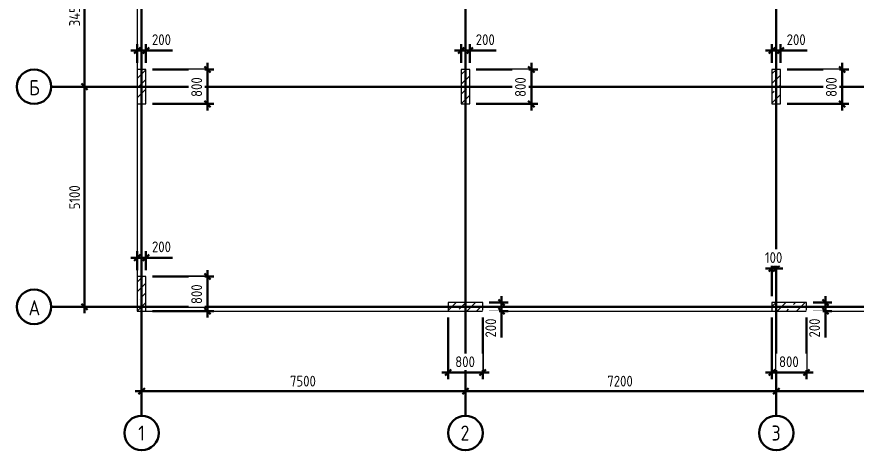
# Model space of a CAD drawing. Header units: millimetres. Extents: x -3720 to 34496, y -3324 to 17085.
# Drawn here: x -2891 to 16550, y -3324 to 6720 of the extents above; entities that cross this region are included whole.
import ezdxf

# ---------------------------------------------------------------- set-up
doc = ezdxf.new("R2010")
doc.units = ezdxf.units.MM
doc.linetypes.add('ADSK_Линия сетки', pattern=[25, 20, -2.5, 0, -2.5])
for name, color, linetype, lineweight in [('A-ANNO-DIMS', 7, 'Continuous', 30), ('A-ANNO-DIMS-100', 7, 'Continuous', 30), ('S-COLS', 7, 'Continuous', 9), ('S-GRID', 7, 'Continuous', 30), ('S-GRID-IDEN', 7, 'Continuous', 30)]:
    doc.layers.add(name, color=color, linetype=linetype, lineweight=lineweight)
doc.layers.add('A-FLOR', color=7, linetype='Continuous', lineweight=13, true_color=0x007f00)
doc.styles.add('GOST Common', font='GOST_Common_SpecSymbol_0.ttf', dxfattribs={"width": 0.9, "height": 350})
doc.styles.add('GOST Common_1', font='GOST_Common_SpecSymbol_0.ttf', dxfattribs={"width": 0.9, "height": 250})
doc.dimstyles.new('0_Колонны_опалубка', dxfattribs={"dimscale": 304.8, "dimtxt": 251.428749, "dimasz": 0.463911, "dimexe": 0.492126, "dimexo": 0.492126, "dimgap": 0.164042, "dimtad": 1, "dimdec": 0, "dimzin": 0, "dimdsep": 46, "dimtxsty": 'GOST Common_1', "dimblk1": 'OBLIQUE', "dimblk2": 'OBLIQUE', "dimsah": 1, "dimcen": 0.09, "dimdle": 0.492126, "dimazin": 0, "dimtfac": 1, "dimtdec": 4, "dimtix": 1, "dimtmove": 1, "dimatfit": 3, "dimfxl": 1, "dimtvp": 1, "dimtfill": 1, "dimtolj": 1, "dimtzin": 0, "dimarcsym": 2})
doc.dimstyles.new('0_Колонны_опалубка_1', dxfattribs={"dimscale": 304.8, "dimtxt": 251.428749, "dimasz": 0.463911, "dimexe": 0.492126, "dimexo": 0.492126, "dimgap": 0.164042, "dimtad": 1, "dimdec": 0, "dimzin": 0, "dimdsep": 46, "dimtxsty": 'GOST Common_1', "dimblk1": 'OBLIQUE', "dimblk2": 'OBLIQUE', "dimsah": 1, "dimcen": 0.09, "dimdle": 0.492126, "dimazin": 0, "dimtfac": 1, "dimtdec": 4, "dimtix": 1, "dimtmove": 0, "dimatfit": 3, "dimfxl": 1, "dimtvp": 1, "dimtfill": 1, "dimtolj": 1, "dimtzin": 0, "dimarcsym": 2})
doc.dimstyles.new('0_Оси', dxfattribs={"dimscale": 304.8, "dimtxt": 251.428749, "dimasz": 0.463911, "dimexe": 0.492126, "dimexo": 0.492126, "dimgap": 0.098425, "dimtad": 1, "dimdec": 0, "dimzin": 0, "dimdsep": 46, "dimtxsty": 'GOST Common_1', "dimblk1": 'OBLIQUE', "dimblk2": 'OBLIQUE', "dimsah": 1, "dimcen": 0.09, "dimdle": 0.492126, "dimazin": 0, "dimtfac": 1, "dimtdec": 4, "dimtix": 1, "dimtmove": 0, "dimatfit": 3, "dimfxl": 1, "dimtvp": 1, "dimtfill": 1, "dimtolj": 1, "dimtzin": 0, "dimarcsym": 2})
pattern_1 = [(45, (0, 0), (-224.5064, 224.5064), []), (45, (224.5, 0), (-224.5064, 224.5064), [396.875, -79.375, 3.353, -76.022])]

# ---------------------------------------------------------------- blocks, each defined once
blk = doc.blocks.new('Ось сетки - Круг_Ø8 мм-2643-Этаж 1_ План размещения вертикальных конструкций')
at = {"layer": 'S-GRID-IDEN'}
for start, end in [(360, 180), (180, 360)]:
    blk.add_arc((0, 0), 4, start, end, dxfattribs=at)
blk = doc.blocks.new('DIMBLOCK1-Этаж 1_ План размещения вертикальных конструкций')
at = {"layer": 'A-ANNO-DIMS-100', "color": 163, "true_color": 0x8080c0}
for p, q in [((-100, 850), (-100, 1288)), ((-100, 1138), (-29, 1208)), ((100, 850), (100, 1288)), ((100, 1138), (171, 1208)), ((-250, 1138), (250, 1138)), ((-100, 1138), (-171, 1067)), ((-100, 1138), (-100, 850)), ((239, 1138), (0, 1138)), ((100, 1138), (29, 1067)), ((100, 1138), (100, 850)), ((712, 1138), (239, 1138))]:
    blk.add_line(p, q, dxfattribs=at)
at = {"layer": 'A-ANNO-DIMS-100', "color": 0, "insert": (239, 1514), "char_height": 250, "width": 567.63, "attachment_point": 1, "line_spacing_factor": 1.022761, "style": 'GOST Common_1', "bg_fill": 3, "box_fill_scale": 1.25, "bg_fill_color": 256, "bg_fill_true_color": 13158600, "bg_fill_transparency": 0}
blk.add_mtext('200', dxfattribs=at)
blk = doc.blocks.new('_Oblique')
at = {"color": 0, "linetype": 'ByBlock', "lineweight": -2}
blk.add_line((-0.5, -0.5), (0.5, 0.5), dxfattribs=at)
blk = doc.blocks.new('DIMBLOCK2-Этаж 1_ План размещения вертикальных конструкций')
at = {"layer": 'A-ANNO-DIMS-100', "color": 163, "true_color": 0x8080c0}
for p, q in [((1526, -250), (1526, 850)), ((250, 700), (1676, 700)), ((1526, 700), (250, 700)), ((1526, 700), (1455, 771)), ((1526, 700), (1596, 629)), ((250, -100), (1676, -100)), ((1526, -100), (250, -100)), ((1526, -100), (1455, -29)), ((1526, -100), (1596, -171))]:
    blk.add_line(p, q, dxfattribs=at)
at = {"layer": 'A-ANNO-DIMS-100', "color": 0, "insert": (1149, 63), "char_height": 250, "width": 567.63, "attachment_point": 1, "rotation": 90, "line_spacing_factor": 1.022761, "style": 'GOST Common_1', "bg_fill": 3, "box_fill_scale": 1.25, "bg_fill_color": 256, "bg_fill_true_color": 13158600, "bg_fill_transparency": 0}
blk.add_mtext('800', dxfattribs=at)
blk = doc.blocks.new('DIMBLOCK3-Этаж 1_ План размещения вертикальных конструкций')
at = {"layer": 'A-ANNO-DIMS-100', "color": 163, "true_color": 0x8080c0}
for p, q in [((8338, 250), (8338, -250)), ((8050, 100), (8488, 100)), ((8338, 100), (8050, 100)), ((8338, 100), (8267, 171)), ((8338, 100), (8408, 29)), ((8050, -100), (8488, -100)), ((8338, -100), (8050, -100)), ((8338, -100), (8267, -29)), ((8338, -239), (8338, 0)), ((8338, -100), (8408, -171)), ((8338, -712), (8338, -239))]:
    blk.add_line(p, q, dxfattribs=at)
at = {"layer": 'A-ANNO-DIMS-100', "color": 0, "insert": (7961, -712), "char_height": 250, "width": 567.63, "attachment_point": 1, "rotation": 90, "line_spacing_factor": 1.022761, "style": 'GOST Common_1', "bg_fill": 3, "box_fill_scale": 1.25, "bg_fill_color": 256, "bg_fill_true_color": 13158600, "bg_fill_transparency": 0}
blk.add_mtext('200', dxfattribs=at)
blk = doc.blocks.new('DIMBLOCK4-Этаж 1_ План размещения вертикальных конструкций')
at = {"layer": 'A-ANNO-DIMS-100', "color": 163, "true_color": 0x8080c0}
for p, q in [((7100, -250), (7100, -1676)), ((7100, -1526), (7100, -250)), ((7900, -250), (7900, -1676)), ((7900, -1526), (7900, -250)), ((6950, -1526), (8050, -1526)), ((7100, -1526), (7029, -1596)), ((7100, -1526), (7171, -1455)), ((7900, -1526), (7829, -1596)), ((7900, -1526), (7971, -1455))]:
    blk.add_line(p, q, dxfattribs=at)
at = {"layer": 'A-ANNO-DIMS-100', "color": 0, "insert": (7263, -1149), "char_height": 250, "width": 567.63, "attachment_point": 1, "line_spacing_factor": 1.022761, "style": 'GOST Common_1', "bg_fill": 3, "box_fill_scale": 1.25, "bg_fill_color": 256, "bg_fill_true_color": 13158600, "bg_fill_transparency": 0}
blk.add_mtext('800', dxfattribs=at)
blk = doc.blocks.new('DIMBLOCK5-Этаж 1_ План размещения вертикальных конструкций')
at = {"layer": 'A-ANNO-DIMS-100', "color": 163, "true_color": 0x8080c0}
for p, q in [((15838, 250), (15838, -250)), ((15550, 100), (15988, 100)), ((15838, 100), (15550, 100)), ((15838, 100), (15767, 171)), ((15838, 100), (15908, 29)), ((15550, -100), (15988, -100)), ((15838, -100), (15550, -100)), ((15838, -100), (15767, -29)), ((15838, -239), (15838, 0)), ((15838, -100), (15908, -171)), ((15838, -712), (15838, -239))]:
    blk.add_line(p, q, dxfattribs=at)
at = {"layer": 'A-ANNO-DIMS-100', "color": 0, "insert": (15461, -712), "char_height": 250, "width": 567.63, "attachment_point": 1, "rotation": 90, "line_spacing_factor": 1.022761, "style": 'GOST Common_1', "bg_fill": 3, "box_fill_scale": 1.25, "bg_fill_color": 256, "bg_fill_true_color": 13158600, "bg_fill_transparency": 0}
blk.add_mtext('200', dxfattribs=at)
blk = doc.blocks.new('DIMBLOCK6-Этаж 1_ План размещения вертикальных конструкций')
at = {"layer": 'A-ANNO-DIMS-100', "color": 163, "true_color": 0x8080c0}
for p, q in [((14600, -250), (14600, -1676)), ((14600, -1526), (14600, -250)), ((15400, -250), (15400, -1676)), ((15400, -1526), (15400, -250)), ((14450, -1526), (15550, -1526)), ((14600, -1526), (14529, -1596)), ((14600, -1526), (14671, -1455)), ((15400, -1526), (15329, -1596)), ((15400, -1526), (15471, -1455))]:
    blk.add_line(p, q, dxfattribs=at)
at = {"layer": 'A-ANNO-DIMS-100', "color": 0, "insert": (14763, -1149), "char_height": 250, "width": 567.63, "attachment_point": 1, "line_spacing_factor": 1.022761, "style": 'GOST Common_1', "bg_fill": 3, "box_fill_scale": 1.25, "bg_fill_color": 256, "bg_fill_true_color": 13158600, "bg_fill_transparency": 0}
blk.add_mtext('800', dxfattribs=at)
blk = doc.blocks.new('DIMBLOCK9-Этаж 1_ План размещения вертикальных конструкций')
at = {"layer": 'A-ANNO-DIMS-100', "color": 163, "true_color": 0x8080c0}
for p, q in [((-100, 5650), (-100, 6088)), ((100, 5650), (100, 6088)), ((-250, 5938), (250, 5938)), ((-100, 5938), (-171, 5867)), ((-100, 5938), (-29, 6008)), ((-100, 5938), (-100, 5650)), ((239, 5938), (0, 5938)), ((100, 5938), (29, 5867)), ((100, 5938), (171, 6008)), ((100, 5938), (100, 5650)), ((712, 5938), (239, 5938))]:
    blk.add_line(p, q, dxfattribs=at)
at = {"layer": 'A-ANNO-DIMS-100', "color": 0, "insert": (239, 6314), "char_height": 250, "width": 567.63, "attachment_point": 1, "line_spacing_factor": 1.022761, "style": 'GOST Common_1', "bg_fill": 3, "box_fill_scale": 1.25, "bg_fill_color": 256, "bg_fill_true_color": 13158600, "bg_fill_transparency": 0}
blk.add_mtext('200', dxfattribs=at)
blk = doc.blocks.new('DIMBLOCK10-Этаж 1_ План размещения вертикальных конструкций')
at = {"layer": 'A-ANNO-DIMS-100', "color": 163, "true_color": 0x8080c0}
for p, q in [((1526, 4550), (1526, 5650)), ((250, 5500), (1676, 5500)), ((1526, 5500), (250, 5500)), ((1526, 5500), (1455, 5571)), ((1526, 5500), (1596, 5429)), ((250, 4700), (1676, 4700)), ((1526, 4700), (250, 4700)), ((1526, 4700), (1455, 4771)), ((1526, 4700), (1596, 4629))]:
    blk.add_line(p, q, dxfattribs=at)
at = {"layer": 'A-ANNO-DIMS-100', "color": 0, "insert": (1149, 4863), "char_height": 250, "width": 567.63, "attachment_point": 1, "rotation": 90, "line_spacing_factor": 1.022761, "style": 'GOST Common_1', "bg_fill": 3, "box_fill_scale": 1.25, "bg_fill_color": 256, "bg_fill_true_color": 13158600, "bg_fill_transparency": 0}
blk.add_mtext('800', dxfattribs=at)
blk = doc.blocks.new('DIMBLOCK11-Этаж 1_ План размещения вертикальных конструкций')
at = {"layer": 'A-ANNO-DIMS-100', "color": 163, "true_color": 0x8080c0}
for p, q in [((7400, 5650), (7400, 6088)), ((7600, 5650), (7600, 6088)), ((7250, 5938), (7750, 5938)), ((7400, 5938), (7329, 5867)), ((7400, 5938), (7471, 6008)), ((7400, 5938), (7400, 5650)), ((7739, 5938), (7500, 5938)), ((7600, 5938), (7529, 5867)), ((7600, 5938), (7671, 6008)), ((7600, 5938), (7600, 5650)), ((8212, 5938), (7739, 5938))]:
    blk.add_line(p, q, dxfattribs=at)
at = {"layer": 'A-ANNO-DIMS-100', "color": 0, "insert": (7739, 6314), "char_height": 250, "width": 567.63, "attachment_point": 1, "line_spacing_factor": 1.022761, "style": 'GOST Common_1', "bg_fill": 3, "box_fill_scale": 1.25, "bg_fill_color": 256, "bg_fill_true_color": 13158600, "bg_fill_transparency": 0}
blk.add_mtext('200', dxfattribs=at)
blk = doc.blocks.new('DIMBLOCK12-Этаж 1_ План размещения вертикальных конструкций')
at = {"layer": 'A-ANNO-DIMS-100', "color": 163, "true_color": 0x8080c0}
for p, q in [((9026, 4550), (9026, 5650)), ((7750, 5500), (9176, 5500)), ((9026, 5500), (7750, 5500)), ((9026, 5500), (8955, 5571)), ((9026, 5500), (9096, 5429)), ((7750, 4700), (9176, 4700)), ((9026, 4700), (7750, 4700)), ((9026, 4700), (8955, 4771)), ((9026, 4700), (9096, 4629))]:
    blk.add_line(p, q, dxfattribs=at)
at = {"layer": 'A-ANNO-DIMS-100', "color": 0, "insert": (8649, 4863), "char_height": 250, "width": 567.63, "attachment_point": 1, "rotation": 90, "line_spacing_factor": 1.022761, "style": 'GOST Common_1', "bg_fill": 3, "box_fill_scale": 1.25, "bg_fill_color": 256, "bg_fill_true_color": 13158600, "bg_fill_transparency": 0}
blk.add_mtext('800', dxfattribs=at)
blk = doc.blocks.new('DIMBLOCK13-Этаж 1_ План размещения вертикальных конструкций')
at = {"layer": 'A-ANNO-DIMS-100', "color": 163, "true_color": 0x8080c0}
for p, q in [((14600, 5650), (14600, 6088)), ((14800, 5650), (14800, 6088)), ((14450, 5938), (14950, 5938)), ((14600, 5938), (14529, 5867)), ((14600, 5938), (14671, 6008)), ((14600, 5938), (14600, 5650)), ((14939, 5938), (14700, 5938)), ((14800, 5938), (14729, 5867)), ((14800, 5938), (14871, 6008)), ((14800, 5938), (14800, 5650)), ((15412, 5938), (14939, 5938))]:
    blk.add_line(p, q, dxfattribs=at)
at = {"layer": 'A-ANNO-DIMS-100', "color": 0, "insert": (14939, 6314), "char_height": 250, "width": 567.63, "attachment_point": 1, "line_spacing_factor": 1.022761, "style": 'GOST Common_1', "bg_fill": 3, "box_fill_scale": 1.25, "bg_fill_color": 256, "bg_fill_true_color": 13158600, "bg_fill_transparency": 0}
blk.add_mtext('200', dxfattribs=at)
blk = doc.blocks.new('DIMBLOCK14-Этаж 1_ План размещения вертикальных конструкций')
at = {"layer": 'A-ANNO-DIMS-100', "color": 163, "true_color": 0x8080c0}
for p, q in [((16226, 4550), (16226, 5650)), ((14950, 5500), (16376, 5500)), ((16226, 5500), (14950, 5500)), ((16226, 5500), (16155, 5571)), ((16226, 5500), (16296, 5429)), ((14950, 4700), (16376, 4700)), ((16226, 4700), (14950, 4700)), ((16226, 4700), (16155, 4771)), ((16226, 4700), (16296, 4629))]:
    blk.add_line(p, q, dxfattribs=at)
at = {"layer": 'A-ANNO-DIMS-100', "color": 0, "insert": (15849, 4863), "char_height": 250, "width": 567.63, "attachment_point": 1, "rotation": 90, "line_spacing_factor": 1.022761, "style": 'GOST Common_1', "bg_fill": 3, "box_fill_scale": 1.25, "bg_fill_color": 256, "bg_fill_true_color": 13158600, "bg_fill_transparency": 0}
blk.add_mtext('800', dxfattribs=at)
blk = doc.blocks.new('DIMBLOCK45-Этаж 1_ План размещения вертикальных конструкций')
at = {"layer": 'A-ANNO-DIMS-100', "color": 150, "true_color": 0x0080ff}
for p, q in [((0, -2005), (0, -1805)), ((0, -1955), (71, -1884)), ((7500, -2005), (7500, -1805)), ((7500, -1955), (7571, -1884)), ((-150, -1955), (7500, -1955)), ((0, -1955), (-71, -2026)), ((0, -1955), (0, -2005)), ((7500, -1955), (7429, -2026)), ((7500, -1955), (7500, -2005))]:
    blk.add_line(p, q, dxfattribs=at)
at = {"layer": 'A-ANNO-DIMS-100', "color": 0, "insert": (3435, -1598), "char_height": 250, "width": 756.84, "attachment_point": 1, "line_spacing_factor": 1.022761, "style": 'GOST Common_1', "bg_fill": 3, "box_fill_scale": 1.25, "bg_fill_color": 256, "bg_fill_true_color": 13158600, "bg_fill_transparency": 0}
blk.add_mtext('7500', dxfattribs=at)
blk = doc.blocks.new('DIMBLOCK46-Этаж 1_ План размещения вертикальных конструкций')
at = {"layer": 'A-ANNO-DIMS-100', "color": 150, "true_color": 0x0080ff}
for p, q in [((7500, -2005), (7500, -1805)), ((7500, -1955), (7571, -1884)), ((14700, -2005), (14700, -1805)), ((14700, -1955), (14771, -1884)), ((7500, -1955), (7429, -2026)), ((7500, -1955), (14700, -1955)), ((7500, -1955), (7500, -2005)), ((14700, -1955), (14629, -2026)), ((14700, -1955), (14700, -2005))]:
    blk.add_line(p, q, dxfattribs=at)
at = {"layer": 'A-ANNO-DIMS-100', "color": 0, "insert": (10785, -1598), "char_height": 250, "width": 756.84, "attachment_point": 1, "line_spacing_factor": 1.022761, "style": 'GOST Common_1', "bg_fill": 3, "box_fill_scale": 1.25, "bg_fill_color": 256, "bg_fill_true_color": 13158600, "bg_fill_transparency": 0}
blk.add_mtext('7200', dxfattribs=at)
blk = doc.blocks.new('DIMBLOCK47-Этаж 1_ План размещения вертикальных конструкций')
at = {"layer": 'A-ANNO-DIMS-100', "color": 150, "true_color": 0x0080ff}
for p, q in [((14700, -2005), (14700, -1805)), ((14700, -1955), (14771, -1884)), ((21900, -2005), (21900, -1805)), ((21900, -1955), (21971, -1884)), ((14700, -1955), (14629, -2026)), ((14700, -1955), (21900, -1955)), ((14700, -1955), (14700, -2005)), ((21900, -1955), (21829, -2026)), ((21900, -1955), (21900, -2005))]:
    blk.add_line(p, q, dxfattribs=at)
at = {"layer": 'A-ANNO-DIMS-100', "color": 0, "insert": (17985, -1598), "char_height": 250, "width": 756.84, "attachment_point": 1, "line_spacing_factor": 1.022761, "style": 'GOST Common_1', "bg_fill": 3, "box_fill_scale": 1.25, "bg_fill_color": 256, "bg_fill_true_color": 13158600, "bg_fill_transparency": 0}
blk.add_mtext('7200', dxfattribs=at)
blk = doc.blocks.new('DIMBLOCK50-Этаж 1_ План размещения вертикальных конструкций')
at = {"layer": 'A-ANNO-DIMS-100', "color": 150, "true_color": 0x0080ff}
for p, q in [((-1322, 8550), (-1392, 8621)), ((-1372, 8550), (-1172, 8550)), ((-1322, 8550), (-1372, 8550)), ((-1322, 8550), (-1322, 5100)), ((-1322, 8550), (-1251, 8479)), ((-1322, 5100), (-1392, 5171)), ((-1372, 5100), (-1172, 5100)), ((-1322, 5100), (-1372, 5100)), ((-1322, 5100), (-1251, 5029))]:
    blk.add_line(p, q, dxfattribs=at)
at = {"layer": 'A-ANNO-DIMS-100', "color": 0, "insert": (-1678, 6499), "char_height": 250, "width": 782.41, "attachment_point": 1, "rotation": 90, "line_spacing_factor": 1.022761, "style": 'GOST Common_1', "bg_fill": 3, "box_fill_scale": 1.25, "bg_fill_color": 256, "bg_fill_true_color": 13158600, "bg_fill_transparency": 0}
blk.add_mtext('3450', dxfattribs=at)
blk = doc.blocks.new('DIMBLOCK51-Этаж 1_ План размещения вертикальных конструкций')
at = {"layer": 'A-ANNO-DIMS-100', "color": 150, "true_color": 0x0080ff}
for p, q in [((-1322, 5100), (-1392, 5171)), ((-1372, 5100), (-1172, 5100)), ((-1322, 5100), (-1372, 5100)), ((-1322, 5100), (-1322, -150)), ((-1322, 5100), (-1251, 5029)), ((-1322, 0), (-1392, 71)), ((-1372, 0), (-1172, 0)), ((-1322, 0), (-1372, 0)), ((-1322, 0), (-1251, -71))]:
    blk.add_line(p, q, dxfattribs=at)
at = {"layer": 'A-ANNO-DIMS-100', "color": 0, "insert": (-1678, 2258), "char_height": 250, "width": 700.59, "attachment_point": 1, "rotation": 90, "line_spacing_factor": 1.022761, "style": 'GOST Common_1', "bg_fill": 3, "box_fill_scale": 1.25, "bg_fill_color": 256, "bg_fill_true_color": 13158600, "bg_fill_transparency": 0}
blk.add_mtext('5100', dxfattribs=at)
blk = doc.blocks.new('DIMBLOCK52-Этаж 1_ План размещения вертикальных конструкций')
at = {"layer": 'A-ANNO-DIMS-100', "color": 163, "true_color": 0x8080c0}
for p, q in [((14600, 250), (14600, 1040)), ((14700, 840), (14700, 1040)), ((14450, 890), (14850, 890)), ((14600, 890), (14529, 819)), ((14600, 890), (14671, 960)), ((14600, 890), (14600, 250)), ((14700, 890), (14629, 819)), ((14700, 890), (14771, 960)), ((14700, 890), (14700, 840))]:
    blk.add_line(p, q, dxfattribs=at)
at = {"layer": 'A-ANNO-DIMS-100', "color": 0, "insert": (14437, 1266), "char_height": 250, "width": 511.38, "attachment_point": 1, "line_spacing_factor": 1.022761, "style": 'GOST Common_1', "bg_fill": 3, "box_fill_scale": 1.25, "bg_fill_color": 256, "bg_fill_true_color": 13158600, "bg_fill_transparency": 0}
blk.add_mtext('100', dxfattribs=at)

msp = doc.modelspace()

# ---------------------------------------------------------------- hatches: boundary and pattern name
at = {"layer": 'S-COLS'}
h = msp.add_hatch(dxfattribs=at)
h.set_pattern_fill('FP_1', color=256, style=0, pattern_type=2)
h.set_pattern_definition(pattern_1)
h.paths.add_polyline_path([(100, 4700), (100, 5500), (-100, 5500), (-100, 4700)])
h = msp.add_hatch(dxfattribs=at)
h.set_pattern_fill('FP_1', color=256, style=0, pattern_type=2)
h.set_pattern_definition(pattern_1)
h.paths.add_polyline_path([(7600, 4700), (7600, 5500), (7400, 5500), (7400, 4700)])
h = msp.add_hatch(dxfattribs=at)
h.set_pattern_fill('FP_1', color=256, style=0, pattern_type=2)
h.set_pattern_definition(pattern_1)
h.paths.add_polyline_path([(14800, 4700), (14800, 5500), (14600, 5500), (14600, 4700)])
h = msp.add_hatch(dxfattribs=at)
h.set_pattern_fill('FP_1', color=256, style=0, pattern_type=2)
h.set_pattern_definition(pattern_1)
h.paths.add_polyline_path([(100, -100), (100, 700), (-100, 700), (-100, -100)])
h = msp.add_hatch(dxfattribs=at)
h.set_pattern_fill('FP_1', color=256, style=0, pattern_type=2)
h.set_pattern_definition(pattern_1)
h.paths.add_polyline_path([(7900, -100), (7900, 100), (7100, 100), (7100, -100)])
h = msp.add_hatch(dxfattribs=at)
h.set_pattern_fill('FP_1', color=256, style=0, pattern_type=2)
h.set_pattern_definition(pattern_1)
h.paths.add_polyline_path([(15400, -100), (15400, 100), (14600, 100), (14600, -100)])

# ---------------------------------------------------------------- linework, layer by layer
at = {"layer": 'A-FLOR'}
for p, q in [((-100, 8150), (-100, 5500)), ((-100, 4700), (-100, 700)), ((100, -100), (7100, -100)), ((7900, -100), (14600, -100)), ((15400, -100), (21500, -100))]:
    msp.add_line(p, q, dxfattribs=at)
at = {"layer": 'S-COLS'}
for p, q in [((100, 5500), (-100, 5500)), ((-100, 5500), (-100, 4700)), ((100, 4700), (100, 5500)), ((7600, 5500), (7400, 5500)), ((7400, 5500), (7400, 4700)), ((7600, 4700), (7600, 5500)), ((14800, 5500), (14600, 5500)), ((14600, 5500), (14600, 4700)), ((14800, 4700), (14800, 5500)), ((-100, 4700), (100, 4700)), ((7400, 4700), (7600, 4700)), ((14600, 4700), (14800, 4700)), ((100, 700), (-100, 700)), ((-100, 700), (-100, -100)), ((100, -100), (100, 700)), ((7100, 100), (7100, -100)), ((7900, 100), (7100, 100)), ((7900, -100), (7900, 100)), ((14600, 100), (14600, -100)), ((15400, 100), (14600, 100)), ((15400, -100), (15400, 100)), ((-100, -100), (100, -100)), ((7100, -100), (7900, -100)), ((14600, -100), (15400, -100))]:
    msp.add_line(p, q, dxfattribs=at)
at = {"layer": 'S-GRID', "color": 150, "linetype": 'ADSK_Линия сетки', "true_color": 0x0080ff}
for p, q in [((0, -2523.6), (0, 16266.7)), ((7500, -2523.6), (7500, 16266.7)), ((14700, -2523.6), (14700, 16266.7)), ((-2091.2, 5100), (32027.3, 5100)), ((-2091.2, 0), (32027.3, 0))]:
    msp.add_line(p, q, dxfattribs=at)

# ---------------------------------------------------------------- block references
at = {"layer": 'S-GRID-IDEN', "xscale": 99.99999999999993, "yscale": 99.99999999999993, "zscale": 99.99999999999993, "rotation": 269.9999999999994}
for p in [(-2491.2, 5100), (-2491.2, 0)]:
    msp.add_blockref('Ось сетки - Круг_Ø8 мм-2643-Этаж 1_ План размещения вертикальных конструкций', p, dxfattribs=at)
at = {"layer": 'S-GRID-IDEN', "xscale": 99.99999999999993, "yscale": 99.99999999999993, "zscale": 99.99999999999993}
for p in [(0, -2923.6), (7500, -2923.6), (14700, -2923.6)]:
    msp.add_blockref('Ось сетки - Круг_Ø8 мм-2643-Этаж 1_ План размещения вертикальных конструкций', p, dxfattribs=at)

# ---------------------------------------------------------------- texts
at = {"layer": 'S-GRID-IDEN', "char_height": 350, "attachment_point": 1, "style": 'GOST Common'}
for s, insert, width in [('\\fGOST Common|b0|i0|c204|p34|;\\W.9;Б', (-2604.6, 5252.6), 310.253), ('\\fGOST Common|b0|i0|c204|p34|;\\W.9;А', (-2619.4, 152.6), 346.329), ('\\fGOST Common|b0|i0|c204|p34|;\\W.9;1', (-78.2, -2751.1), 187.595), ('\\fGOST Common|b0|i0|c204|p34|;\\W.9;2', (7386.2, -2751.1), 274.177), ('\\fGOST Common|b0|i0|c204|p34|;\\W.9;3', (14588.9, -2751.1), 266.962)]:
    msp.add_mtext(s, dxfattribs=dict(at, insert=insert, width=width))

# ---------------------------------------------------------------- next in the draw order: dimensions: what is measured, and where the dimension line sits
at = {"layer": 'A-ANNO-DIMS', "color": 150, "true_color": 0x0080ff}
dim = msp.add_linear_dim(base=(-1321.7, 5100), p1=(-1221.7, 8550), p2=(-1221.7, 5100), angle=90, dimstyle='0_Оси', override={"dimpost": '<>', "dimfxl": 3450}, dxfattribs=at)
dim.commit()
dim.dimension.update_dxf_attribs({"geometry": 'DIMBLOCK50-Этаж 1_ План размещения вертикальных конструкций', "text_midpoint": (-1476.7, 6825)})
at = {"layer": 'A-ANNO-DIMS', "color": 163, "true_color": 0x8080c0}
for base, p1, p2, picture, middle in [((100, 5937.7), (-100, 5500), (100, 5500), 'DIMBLOCK9-Этаж 1_ План размещения вертикальных конструкций', (523.3, 6147.8)), ((7600, 5937.7), (7400, 5500), (7600, 5500), 'DIMBLOCK11-Этаж 1_ План размещения вертикальных конструкций', (8023.3, 6147.8)), ((14800, 5937.7), (14600, 5500), (14800, 5500), 'DIMBLOCK13-Этаж 1_ План размещения вертикальных конструкций', (15223.3, 6147.8)), ((100, 1137.7), (-100, 700), (100, 700), 'DIMBLOCK1-Этаж 1_ План размещения вертикальных конструкций', (523.3, 1347.8))]:
    dim = msp.add_linear_dim(base=base, p1=p1, p2=p2, dimstyle='0_Колонны_опалубка', override={"dimpost": '<>', "dimfxl": 200}, dxfattribs=at)
    dim.commit()
    dim.dimension.update_dxf_attribs({"geometry": picture, "text_midpoint": middle, "dimtype": 160})
dim = msp.add_linear_dim(base=(14700, 889.7), p1=(14600, 100), p2=(14700, 989.7), dimstyle='0_Колонны_опалубка_1', override={"dimpost": '<>', "dimfxl": 895.329919}, dxfattribs=at)
dim.commit()
dim.dimension.update_dxf_attribs({"geometry": 'DIMBLOCK52-Этаж 1_ План размещения вертикальных конструкций', "text_midpoint": (14650, 1064.7)})
for base, p1, p2, picture, middle in [((8337.7, -100), (7900, 100), (7900, -100), 'DIMBLOCK3-Этаж 1_ План размещения вертикальных конструкций', (8127.7, -428.7)), ((15837.7, -100), (15400, 100), (15400, -100), 'DIMBLOCK5-Этаж 1_ План размещения вертикальных конструкций', (15627.7, -428.7))]:
    dim = msp.add_linear_dim(base=base, p1=p1, p2=p2, angle=90, dimstyle='0_Колонны_опалубка', override={"dimpost": '<>', "dimfxl": 200}, dxfattribs=at)
    dim.commit()
    dim.dimension.update_dxf_attribs({"geometry": picture, "text_midpoint": middle, "dimtype": 160, "text_rotation": 90})

# ---------------------------------------------------------------- next in the draw order: dimensions: what is measured, and where the dimension line sits
for base, p1, p2, picture, middle in [((1525.8, 5500), (100, 4700), (100, 5500), 'DIMBLOCK10-Этаж 1_ План размещения вертикальных конструкций', (1350.8, 5100)), ((9025.8, 5500), (7600, 4700), (7600, 5500), 'DIMBLOCK12-Этаж 1_ План размещения вертикальных конструкций', (8850.8, 5100)), ((16225.8, 5500), (14800, 4700), (14800, 5500), 'DIMBLOCK14-Этаж 1_ План размещения вертикальных конструкций', (16050.8, 5100)), ((1525.8, 700), (100, -100), (100, 700), 'DIMBLOCK2-Этаж 1_ План размещения вертикальных конструкций', (1350.8, 300))]:
    dim = msp.add_linear_dim(base=base, p1=p1, p2=p2, angle=90, dimstyle='0_Колонны_опалубка_1', override={"dimpost": '<>', "dimfxl": 800}, dxfattribs=at)
    dim.commit()
    dim.dimension.update_dxf_attribs({"geometry": picture, "text_midpoint": middle})
at = {"layer": 'A-ANNO-DIMS', "color": 150, "true_color": 0x0080ff}
dim = msp.add_linear_dim(base=(-1321.7, 0), p1=(-1221.7, 5100), p2=(-1221.7, 0), angle=90, dimstyle='0_Оси', override={"dimpost": '<>', "dimfxl": 5100}, dxfattribs=at)
dim.commit()
dim.dimension.update_dxf_attribs({"geometry": 'DIMBLOCK51-Этаж 1_ План размещения вертикальных конструкций', "text_midpoint": (-1476.7, 2550)})
at = {"layer": 'A-ANNO-DIMS', "color": 163, "true_color": 0x8080c0}
for base, p1, p2, picture, middle in [((7900, -1525.8), (7100, -100), (7900, -100), 'DIMBLOCK4-Этаж 1_ План размещения вертикальных конструкций', (7500, -1350.8)), ((15400, -1525.8), (14600, -100), (15400, -100), 'DIMBLOCK6-Этаж 1_ План размещения вертикальных конструкций', (15000, -1350.8))]:
    dim = msp.add_linear_dim(base=base, p1=p1, p2=p2, dimstyle='0_Колонны_опалубка_1', override={"dimpost": '<>', "dimfxl": 800}, dxfattribs=at)
    dim.commit()
    dim.dimension.update_dxf_attribs({"geometry": picture, "text_midpoint": middle})

# ---------------------------------------------------------------- next in the draw order: dimensions: what is measured, and where the dimension line sits
at = {"layer": 'A-ANNO-DIMS', "color": 150, "true_color": 0x0080ff}
dim = msp.add_linear_dim(base=(7500, -1954.9), p1=(0, -1854.9), p2=(7500, -1854.9), dimstyle='0_Оси', override={"dimpost": '<>', "dimfxl": 7500}, dxfattribs=at)
dim.commit()
dim.dimension.update_dxf_attribs({"geometry": 'DIMBLOCK45-Этаж 1_ План размещения вертикальных конструкций', "text_midpoint": (3750, -1799.9)})

# ---------------------------------------------------------------- next in the draw order: dimensions: what is measured, and where the dimension line sits
dim = msp.add_linear_dim(base=(14700, -1954.9), p1=(7500, -1854.9), p2=(14700, -1854.9), dimstyle='0_Оси', override={"dimpost": '<>', "dimfxl": 7200}, dxfattribs=at)
dim.commit()
dim.dimension.update_dxf_attribs({"geometry": 'DIMBLOCK46-Этаж 1_ План размещения вертикальных конструкций', "text_midpoint": (11100, -1799.9)})

# ---------------------------------------------------------------- next in the draw order: dimensions: what is measured, and where the dimension line sits
dim = msp.add_linear_dim(base=(21900, -1954.9), p1=(14700, -1854.9), p2=(21900, -1854.9), dimstyle='0_Оси', override={"dimpost": '<>', "dimfxl": 7200}, dxfattribs=at)
dim.commit()
dim.dimension.update_dxf_attribs({"geometry": 'DIMBLOCK47-Этаж 1_ План размещения вертикальных конструкций', "text_midpoint": (18300, -1799.9)})

doc.saveas('drawing.dxf')
